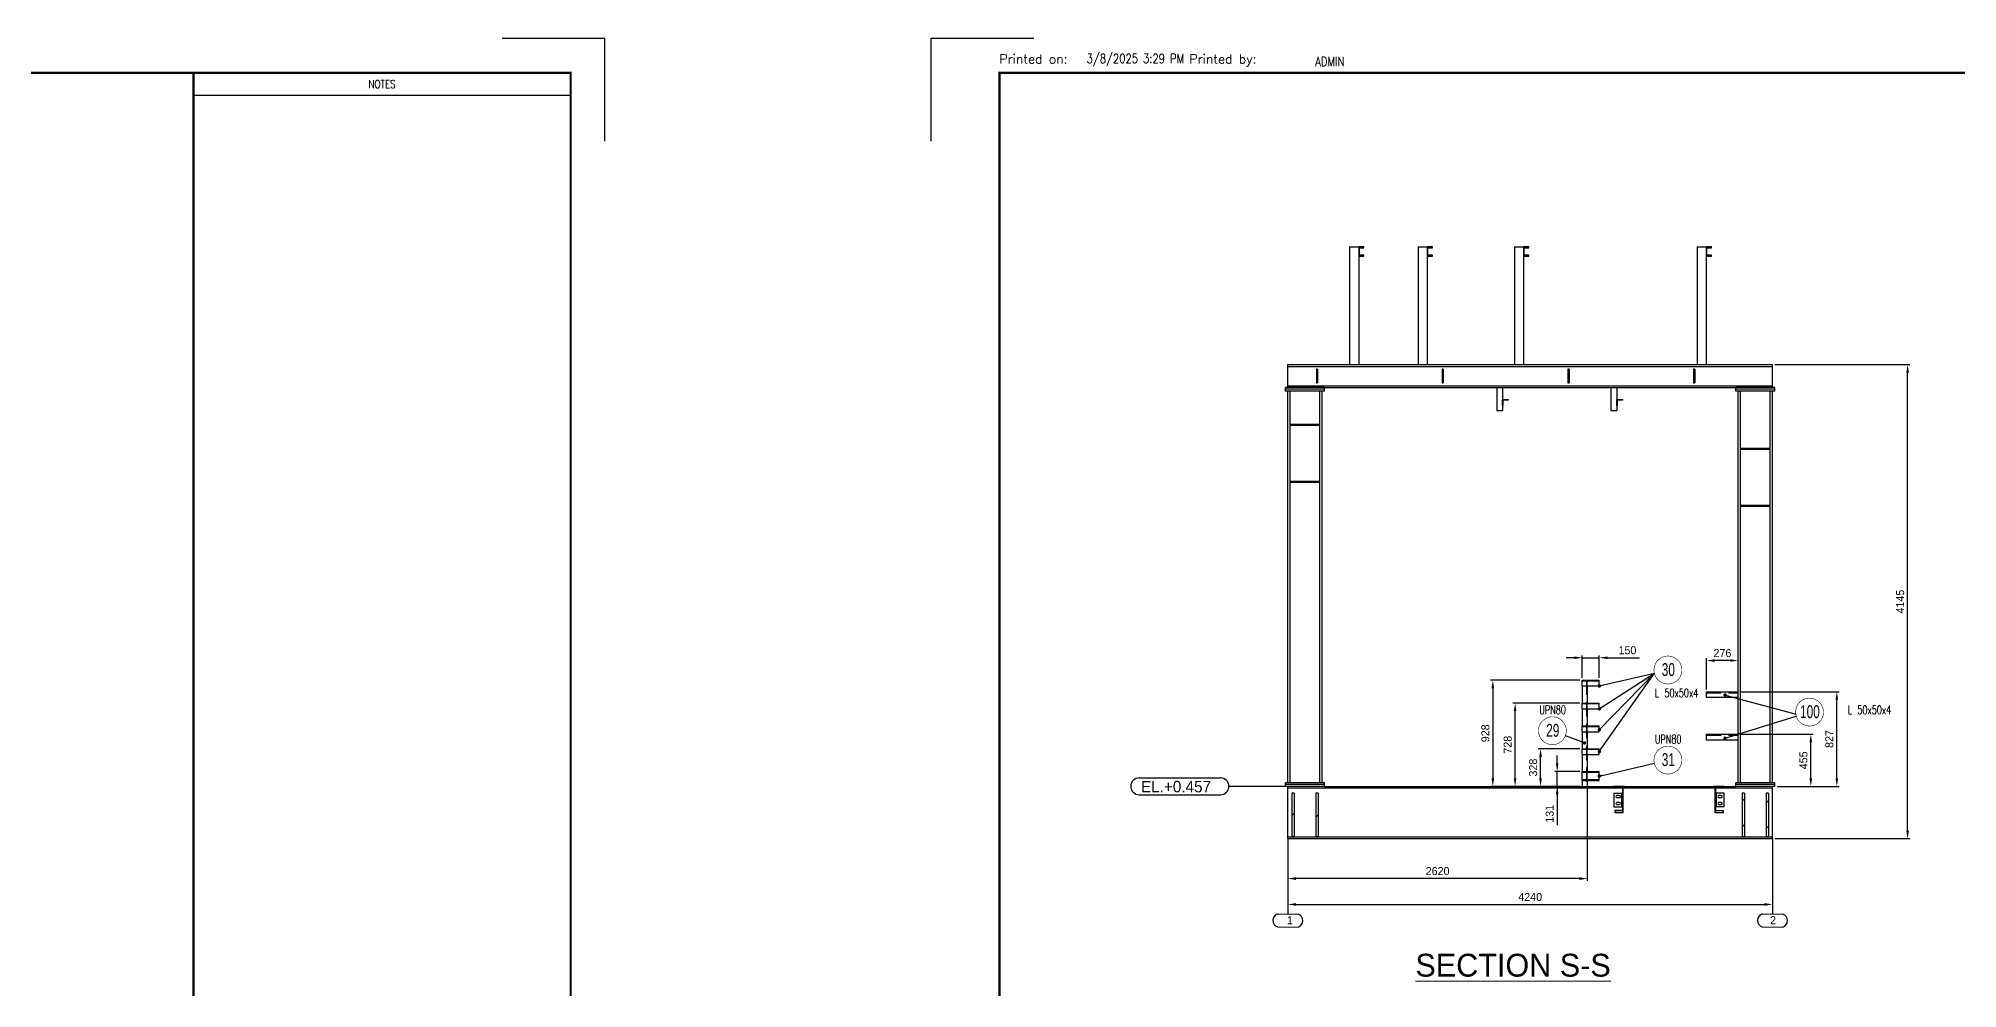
# Model space of a CAD drawing. Header units: millimetres. Extents: x 0 to 16187, y -20471 to 6290.
# Drawn here: x 2331 to 3171, y 4292 to 4707 of the extents above; entities that cross this region are included whole.
import ezdxf
from ezdxf.enums import TextEntityAlignment as Align

# ---------------------------------------------------------------- set-up
doc = ezdxf.new("R2010")
doc.units = ezdxf.units.MM
doc.header["$PDSIZE"] = -1
doc.linetypes.add('DASHED2', pattern=[9.525, 6.35, -3.175])
doc.layers.add('BORDER1', color=3, linetype='Continuous')
doc.layers.add('BORDER2', color=7, linetype='Continuous')
doc.styles.add('MtXpl_txt_shx', font='txt.shx', dxfattribs={"height": 0.2})
doc.styles.add('ROMANC', font='ROMANC', dxfattribs={"height": 5})
doc.styles.add('ROMAND-1', font='ic-romand.shx')
doc.styles.add('ROMANS', font='ROMANS.shx', dxfattribs={"width": 0.8})
doc.styles.add('ROMANT', font='ROMANT', dxfattribs={"height": 4})
doc.styles.add('SLDTEXTSTYLE2', font='TXT', dxfattribs={"width": 0.686449})
doc.dimstyles.new('AM_ISO', dxfattribs={"dimtxt": 3.5, "dimasz": 3.5, "dimexe": 1, "dimexo": 1, "dimgap": 1.5, "dimtad": 1, "dimdsep": 46, "dimtxsty": 'Standard', "dimcen": 0, "dimclrd": 1, "dimclre": 1, "dimclrt": 1, "dimadec": 0, "dimazin": 2, "dimtp": 0.1, "dimtm": 0.1, "dimtfac": 0.71, "dimtdec": 3, "dimtmove": 0, "dimatfit": 3, "dimfxl": 1, "dimlwd": -1, "dimlwe": -1, "dimarcsym": 1})
doc.dimstyles.new('AM_ISO$7', dxfattribs={"dimtxt": 3.5, "dimasz": 3.5, "dimexe": 1, "dimexo": 1, "dimgap": 1.5, "dimtad": 1, "dimtoh": 1, "dimdsep": 46, "dimtxsty": 'Standard', "dimcen": 0, "dimclrd": 1, "dimclre": 1, "dimclrt": 1, "dimadec": 0, "dimazin": 2, "dimtp": 0.1, "dimtm": 0.1, "dimtfac": 0.71, "dimtdec": 3, "dimtmove": 0, "dimatfit": 3, "dimfxl": 1, "dimlwd": -1, "dimlwe": -1, "dimarcsym": 1})
pattern_1 = [(45, (2024.501, 2255.291), (-5.61266, 5.61266), [])]
pattern_2 = [(135, (2024.501, 2255.291), (-5.61266, -5.61266), [])]

# ---------------------------------------------------------------- blocks, each defined once
blk = doc.blocks.new('*D2313')
at = {"color": 1, "linetype": 'ByBlock'}
for p, q in [((3003.17, 4436.62), (2999.67, 4436.62)), ((3006.67, 4427.79), (3006.67, 4437.62)), ((3006.67, 4436.62), (3014.17, 4436.62)), ((3014.17, 4427.79), (3014.17, 4437.62)), ((3017.67, 4436.62), (3031.75, 4436.62))]:
    blk.add_line(p, q, dxfattribs=at)
at = {"color": 1}
for points in [[(3003.17, 4436.04), (3003.17, 4437.2), (3006.67, 4436.62)], [(3017.67, 4437.2), (3017.67, 4436.04), (3014.17, 4436.62)]]:
    blk.add_solid(points, dxfattribs=at)
at = {"layer": 'Defpoints', "color": 0}
for p in [(3014.17, 4436.62), (3006.67, 4426.79), (3014.17, 4426.79)]:
    blk.add_point(p, dxfattribs=at)
at = {"color": 1, "insert": (3026.46, 4439.87), "char_height": 3.5, "attachment_point": 5}
blk.add_mtext('150', dxfattribs=at)
blk = doc.blocks.new('*D2314')
at = {"color": 1, "linetype": 'ByBlock'}
for p, q in [((2995.72, 4390.44), (2995.72, 4393.94)), ((3005.67, 4386.94), (2994.72, 4386.94)), ((2995.72, 4380.39), (2995.72, 4386.94)), ((3005.67, 4380.39), (2994.72, 4380.39)), ((2995.72, 4380.39), (2995.72, 4363.39)), ((2995.72, 4376.89), (2995.72, 4373.39))]:
    blk.add_line(p, q, dxfattribs=at)
at = {"color": 1}
for points in [[(2995.14, 4390.44), (2996.31, 4390.44), (2995.72, 4386.94)], [(2996.31, 4376.89), (2995.14, 4376.89), (2995.72, 4380.39)]]:
    blk.add_solid(points, dxfattribs=at)
at = {"layer": 'Defpoints', "color": 0}
for p in [(2995.72, 4386.94), (3006.67, 4386.94), (3006.67, 4380.39)]:
    blk.add_point(p, dxfattribs=at)
at = {"color": 1, "insert": (2992.47, 4368.39), "char_height": 3.5, "attachment_point": 5, "rotation": 90}
blk.add_mtext('131', dxfattribs=at)
blk = doc.blocks.new('*D2315')
at = {"color": 1, "linetype": 'ByBlock'}
for p, q in [((3005.67, 4396.79), (2987.47, 4396.79)), ((2988.47, 4383.89), (2988.47, 4393.29)), ((3005.67, 4380.39), (2987.47, 4380.39))]:
    blk.add_line(p, q, dxfattribs=at)
at = {"color": 1}
for points in [[(2989.05, 4393.29), (2987.88, 4393.29), (2988.47, 4396.79)], [(2987.88, 4383.89), (2989.05, 4383.89), (2988.47, 4380.39)]]:
    blk.add_solid(points, dxfattribs=at)
at = {"layer": 'Defpoints', "color": 0}
for p in [(2988.47, 4396.79), (3006.67, 4396.79), (3006.67, 4380.39)]:
    blk.add_point(p, dxfattribs=at)
at = {"color": 1, "insert": (2985.22, 4388.59), "char_height": 3.5, "attachment_point": 5, "rotation": 90}
blk.add_mtext('328', dxfattribs=at)
blk = doc.blocks.new('*D2316')
at = {"color": 1, "linetype": 'ByBlock'}
for p, q in [((3005.67, 4416.79), (2976.34, 4416.79)), ((2977.34, 4383.89), (2977.34, 4413.29)), ((3005.67, 4380.39), (2976.34, 4380.39))]:
    blk.add_line(p, q, dxfattribs=at)
at = {"color": 1}
for points in [[(2977.92, 4413.29), (2976.75, 4413.29), (2977.34, 4416.79)], [(2976.75, 4383.89), (2977.92, 4383.89), (2977.34, 4380.39)]]:
    blk.add_solid(points, dxfattribs=at)
at = {"layer": 'Defpoints', "color": 0}
for p in [(2977.34, 4416.79), (3006.67, 4416.79), (3006.67, 4380.39)]:
    blk.add_point(p, dxfattribs=at)
at = {"color": 1, "insert": (2974.09, 4398.59), "char_height": 3.5, "attachment_point": 5, "rotation": 90}
blk.add_mtext('728', dxfattribs=at)
blk = doc.blocks.new('*D2317')
at = {"color": 1, "linetype": 'ByBlock'}
for p, q in [((3005.67, 4426.79), (2966.59, 4426.79)), ((2967.59, 4423.29), (2967.59, 4383.89)), ((3005.67, 4380.39), (2966.59, 4380.39))]:
    blk.add_line(p, q, dxfattribs=at)
at = {"color": 1}
for points in [[(2968.17, 4423.29), (2967, 4423.29), (2967.59, 4426.79)], [(2967, 4383.89), (2968.17, 4383.89), (2967.59, 4380.39)]]:
    blk.add_solid(points, dxfattribs=at)
at = {"layer": 'Defpoints', "color": 0}
for p in [(3006.67, 4426.79), (2967.59, 4380.39), (3006.67, 4380.39)]:
    blk.add_point(p, dxfattribs=at)
at = {"color": 1, "insert": (2964.34, 4403.59), "char_height": 3.5, "attachment_point": 5, "rotation": 90}
blk.add_mtext('928', dxfattribs=at)
blk = doc.blocks.new('*D2320')
at = {"color": 1, "linetype": 'ByBlock'}
for p, q in [((3008.92, 4379.39), (3008.92, 4339.05)), ((2877.92, 4356.54), (2877.92, 4339.05)), ((3005.42, 4340.05), (2881.42, 4340.05))]:
    blk.add_line(p, q, dxfattribs=at)
at = {"color": 1}
for points in [[(2881.42, 4340.63), (2881.42, 4339.46), (2877.92, 4340.05)], [(3005.42, 4339.46), (3005.42, 4340.63), (3008.92, 4340.05)]]:
    blk.add_solid(points, dxfattribs=at)
at = {"layer": 'Defpoints', "color": 0}
for p in [(3008.92, 4380.39), (2877.92, 4357.54), (2877.92, 4340.05)]:
    blk.add_point(p, dxfattribs=at)
at = {"color": 1, "insert": (2943.42, 4343.3), "char_height": 3.5, "attachment_point": 5}
blk.add_mtext('2620', dxfattribs=at)
blk = doc.blocks.new('*D3396')
at = {"color": 1, "linetype": 'ByBlock'}
for p, q in [((2877.92, 4356.54), (2877.92, 4327.75)), ((3089.92, 4356.54), (3089.92, 4327.75)), ((2881.42, 4328.75), (3086.42, 4328.75))]:
    blk.add_line(p, q, dxfattribs=at)
at = {"color": 1}
for points in [[(2881.42, 4329.33), (2881.42, 4328.16), (2877.92, 4328.75)], [(3086.42, 4328.16), (3086.42, 4329.33), (3089.92, 4328.75)]]:
    blk.add_solid(points, dxfattribs=at)
at = {"layer": 'Defpoints', "color": 0}
for p in [(2877.92, 4357.54), (3089.92, 4357.54), (3089.92, 4328.75)]:
    blk.add_point(p, dxfattribs=at)
at = {"color": 1, "insert": (2983.92, 4332), "char_height": 3.5, "attachment_point": 5}
blk.add_mtext('4240', dxfattribs=at)
blk = doc.blocks.new('*D3403')
at = {"color": 1, "linetype": 'ByBlock'}
for p, q in [((3075.92, 4403.14), (3107.7, 4403.14)), ((3106.7, 4383.89), (3106.7, 4399.64)), ((3091.92, 4380.39), (3107.7, 4380.39))]:
    blk.add_line(p, q, dxfattribs=at)
at = {"color": 1}
for points in [[(3107.28, 4399.64), (3106.11, 4399.64), (3106.7, 4403.14)], [(3106.11, 4383.89), (3107.28, 4383.89), (3106.7, 4380.39)]]:
    blk.add_solid(points, dxfattribs=at)
at = {"layer": 'Defpoints', "color": 0}
for p in [(3074.92, 4403.14), (3106.7, 4403.14), (3090.92, 4380.39)]:
    blk.add_point(p, dxfattribs=at)
at = {"color": 1, "insert": (3103.45, 4391.77), "char_height": 3.5, "attachment_point": 5, "rotation": 90}
blk.add_mtext('455', dxfattribs=at)
blk = doc.blocks.new('*D3404')
at = {"color": 1, "linetype": 'ByBlock'}
for p, q in [((3061.12, 4422.74), (3061.12, 4436.4)), ((3071.42, 4435.4), (3064.62, 4435.4)), ((3074.92, 4422.74), (3074.92, 4436.4))]:
    blk.add_line(p, q, dxfattribs=at)
at = {"color": 1}
for points in [[(3064.62, 4435.98), (3064.62, 4434.82), (3061.12, 4435.4)], [(3071.42, 4434.82), (3071.42, 4435.98), (3074.92, 4435.4)]]:
    blk.add_solid(points, dxfattribs=at)
at = {"layer": 'Defpoints', "color": 0}
for p in [(3061.12, 4435.4), (3061.12, 4421.74), (3074.92, 4421.74)]:
    blk.add_point(p, dxfattribs=at)
at = {"color": 1, "insert": (3068.02, 4438.65), "char_height": 3.5, "attachment_point": 5}
blk.add_mtext('276', dxfattribs=at)
blk = doc.blocks.new('*D3405')
at = {"color": 1, "linetype": 'ByBlock'}
for p, q in [((3075.92, 4421.74), (3119.06, 4421.74)), ((3118.06, 4383.89), (3118.06, 4418.24)), ((3091.92, 4380.39), (3119.06, 4380.39))]:
    blk.add_line(p, q, dxfattribs=at)
at = {"color": 1}
for points in [[(3118.65, 4418.24), (3117.48, 4418.24), (3118.06, 4421.74)], [(3117.48, 4383.89), (3118.65, 4383.89), (3118.06, 4380.39)]]:
    blk.add_solid(points, dxfattribs=at)
at = {"layer": 'Defpoints', "color": 0}
for p in [(3074.92, 4421.74), (3118.06, 4421.74), (3090.92, 4380.39)]:
    blk.add_point(p, dxfattribs=at)
at = {"color": 1, "insert": (3114.81, 4401.07), "char_height": 3.5, "attachment_point": 5, "rotation": 90}
blk.add_mtext('827', dxfattribs=at)
blk = doc.blocks.new('A$7E931815294F9')
at = {"color": 1}
blk.add_line((13.2, 77.4), (13.2, 11.4), dxfattribs=at)
at = {"color": 1, "ltscale": 0.2}
blk.add_line((4.1, 11.5), (22.3, 11.4), dxfattribs=at)
at = {"color": 1, "linetype": 'Continuous', "lineweight": 25}
blk.add_line((4.1, 0.1), (22.3, 0), dxfattribs=at)
at = {"color": 1, "ltscale": 0.2}
for centre, radius, start, end in [((6, 5.8), 5.98, 107.869, 252.0246), ((20.4, 5.7), 5.99, 287.9651, 71.9697)]:
    blk.add_arc(centre, radius, start, end, dxfattribs=at)
at = {"color": 1, "linetype": 'Continuous', "lineweight": 25}
blk.add_text('1', height=7, rotation=359.9537, dxfattribs=at).set_placement((12.4, 2.5))
blk = doc.blocks.new('A$7E9318152A351E9')
at = {"color": 1}
blk.add_line((13.2, 77.4), (13.2, 11.4), dxfattribs=at)
at = {"color": 1, "ltscale": 0.2}
blk.add_line((4.1, 11.5), (22.3, 11.4), dxfattribs=at)
at = {"color": 1, "linetype": 'Continuous', "lineweight": 25}
blk.add_line((4.1, 0.1), (22.3, 0), dxfattribs=at)
at = {"color": 1, "ltscale": 0.2}
for centre, radius, start, end in [((6, 5.8), 5.98, 107.869, 252.0246), ((20.4, 5.7), 5.99, 287.9651, 71.9697)]:
    blk.add_arc(centre, radius, start, end, dxfattribs=at)
at = {"color": 1, "linetype": 'Continuous', "lineweight": 25}
blk.add_text('2', height=7, rotation=359.9537, dxfattribs=at).set_placement((11.1, 2.5))
blk = doc.blocks.new('A$7E9319C323A31A')
at = {"color": 7, "linetype": 'Continuous', "lineweight": 25}
for p, q in [((3.67, 7.35), (39.25, 7.35)), ((3.67, 0), (39.25, 0))]:
    blk.add_line(p, q, dxfattribs=at)
blk.add_line((68.71, 3.67), (42.92, 3.67))
for centre, start, end in [((3.67, 3.67), 90, 270), ((39.25, 3.67), 270, 90)]:
    blk.add_arc(centre, 3.67, start, end, dxfattribs=at)
blk.add_text('EL.+0.457', height=5, dxfattribs=at).set_placement((4.45, 1.05))
blk = doc.blocks.new('*D3490')
at = {"color": 1, "linetype": 'ByBlock'}
for p, q in [((3090.92, 4564.79), (3150.02, 4564.79)), ((3149.02, 4361.04), (3149.02, 4561.29)), ((3090.92, 4357.54), (3150.02, 4357.54))]:
    blk.add_line(p, q, dxfattribs=at)
at = {"color": 1}
for points in [[(3149.61, 4561.29), (3148.44, 4561.29), (3149.02, 4564.79)], [(3148.44, 4361.04), (3149.61, 4361.04), (3149.02, 4357.54)]]:
    blk.add_solid(points, dxfattribs=at)
at = {"layer": 'Defpoints', "color": 0}
for p in [(3089.92, 4564.79), (3149.02, 4564.79), (3089.92, 4357.54)]:
    blk.add_point(p, dxfattribs=at)
at = {"color": 1, "insert": (3145.77, 4461.17), "char_height": 3.5, "attachment_point": 5, "rotation": 90}
blk.add_mtext('4145', dxfattribs=at)
blk = doc.blocks.new('*U609')
at = {"layer": 'BORDER1', "color": 154, "true_color": 0x1859a9, "const_width": 1}
blk.add_lwpolyline([(1.81, 811), (1144, 811), (1144, 0), (0, 0), (0, 811)], close=True, dxfattribs=at)
blk.add_lwpolyline([(979, 0), (979, 811)], dxfattribs=at)
at = {"layer": 'BORDER2'}
for points in [[(15, 826), (-30, 826), (-30, 781)], [(1159, 781), (1159, 826), (1114, 826)], [(1144, 801), (979, 801)]]:
    blk.add_lwpolyline(points, dxfattribs=at)
at = {"layer": 'BORDER2', "style": 'ROMANS'}
blk.add_text('Printed on:                 Printed by:', height=4, dxfattribs=at).set_placement((0, 815))
at = {"layer": 'BORDER2', "style": 'ROMANC', "width": 0.8}
blk.add_text('NOTES', height=3.5, dxfattribs=at).set_placement((1061.5, 806), align=Align.MIDDLE_CENTER)
at = {"layer": 'BORDER2', "char_height": 4, "attachment_point": 7, "style": 'ROMANS'}
for s, insert in [('3/8/2025 3:29 PM', (38.14, 813.89)), ('ADMIN', (138.14, 813.89))]:
    blk.add_mtext(s, dxfattribs=dict(at, insert=insert))
at = {"layer": 'BORDER2', "flags": 8}
for tag, height, style, p in [('REV-A', 3.24, 'ROMANS', (986.93, 140.25)), ('RE-A', 8.06, 'ROMANT', (1084.63, 7.17))]:
    blk.add_attdef(tag, text='', height=height, dxfattribs=dict(at, style=style)).set_placement(p, align=Align.CENTER)
at = {"layer": 'BORDER2', "style": 'ROMANS', "width": 3.830216}
blk.add_attdef('DATE-A', text='', height=3.24, dxfattribs=at).set_placement((995.51, 140.25), (1008.51, 140.25), align=Align.FIT)
at = {"layer": 'BORDER2'}
for tag, height, style, p in [('DRN-A', 3.24, 'ROMANS', (1018.38, 140.25)), ('CHD-A', 3.24, 'ROMANS', (1032.35, 140.25)), ('APD-A', 3.24, 'ROMANS', (1046.64, 140.25)), ('CONS_CONT_VEND', 4.2, 'ROMANC', (1061.39, 72.83))]:
    blk.add_attdef(tag, text='', height=height, dxfattribs=dict(at, style=style)).set_placement(p, align=Align.CENTER)
at = {"layer": 'BORDER2', "style": 'ROMANS', "width": 0.8}
for tag, p, height in [('1:X', (997.23, 122.55), 3.5), ('LOC', (1042.74, 122.55), 3.5), ('PROJ_NO', (1118.64, 122.55), 3.5), ('CONS_DRG_NO', (1011, 63), 3)]:
    blk.add_attdef(tag, p, '', height=height, dxfattribs=at)
at = {"layer": 'BORDER2', "lineweight": 30, "width": 0.8, "flags": 104}
blk.add_attdef('COMMENTS-A', text='', height=2.2, dxfattribs=at).set_placement((1055.21, 142.07), align=Align.MIDDLE_LEFT)
at = {"layer": 'BORDER2', "style": 'ROMANS', "width": 0.8}
for tag, p in [('PROJECT_TITLE_1', (1061.07, 55.35)), ('PROJECT_TITLE_2', (1061.07, 49.3))]:
    blk.add_attdef(tag, text='', height=3.5, dxfattribs=at).set_placement(p, align=Align.MIDDLE)
at = {"layer": 'BORDER2', "style": 'ROMANT', "width": 0.8}
for tag, p in [('DRG_TITLE_1', (1061.07, 36.31)), ('DRG_TITLE_2', (1061.07, 28.31)), ('DRG_TITLE_3', (1061.07, 20.31))]:
    blk.add_attdef(tag, text='', height=5, dxfattribs=at).set_placement(p, align=Align.CENTER)
at = {"layer": 'BORDER2', "style": 'ROMANT'}
for tag, p in [('AR', (995, 7.17)), ('PA', (1011.74, 7.17)), ('DC', (1028.45, 7.17)), ('TS', (1120.84, 7.17))]:
    blk.add_attdef(tag, p, '', height=8.06, dxfattribs=at)
for tag, p in [('SRNO', (1074.7, 7.17)), ('SH', (1115.8, 7.18))]:
    blk.add_attdef(tag, text='', height=8.06, dxfattribs=at).set_placement(p, align=Align.RIGHT)
at = {"layer": 'BORDER2', "style": 'ROMANS', "flags": 2}
blk.add_attdef('TB_VERSION', text='', height=2, dxfattribs=at).set_placement((1, -1), align=Align.TOP_LEFT)

msp = doc.modelspace()

# ---------------------------------------------------------------- hatches: boundary and pattern name
at = {"linetype": 'Continuous', "lineweight": 18}
h = msp.add_hatch(dxfattribs=at)
h.set_pattern_fill('ANSI31', scale=2.5, style=0)
h.set_pattern_definition(pattern_1)
h.paths.add_polyline_path([(2890.41863, 4562.79187), (2890.41863, 4556.79187), (2890.91863, 4556.79187), (2890.91863, 4562.79187)], flags=0)
h = msp.add_hatch(dxfattribs=at)
h.set_pattern_fill('ANSI31', scale=2.5, style=0)
h.set_pattern_definition(pattern_1)
h.paths.add_polyline_path([(2945.41863, 4562.79187), (2945.41863, 4556.79187), (2945.91863, 4556.79187), (2945.91863, 4562.79187)], flags=0)
h = msp.add_hatch(dxfattribs=at)
h.set_pattern_fill('ANSI31', scale=2.5, style=0)
h.set_pattern_definition(pattern_1)
h.paths.add_polyline_path([(2880.66863, 4377.46687), (2879.66863, 4377.46687), (2879.66863, 4358.46687), (2880.66863, 4358.46687)], flags=0)
h = msp.add_hatch(dxfattribs=at)
h.set_pattern_fill('ANSI31', scale=2.5, style=0)
h.set_pattern_definition(pattern_1)
h.paths.add_polyline_path([(2891.16863, 4377.46687), (2890.16863, 4377.46687), (2890.16863, 4358.46687), (2891.16863, 4358.46687)], flags=0)
h = msp.add_hatch(dxfattribs=at)
h.set_pattern_fill('ANSI31', scale=2.5, angle=90, style=0)
h.set_pattern_definition(pattern_2)
h.paths.add_polyline_path([(3020.41863, 4379.89187), (3025.16863, 4379.89187), (3025.16863, 4380.39187), (3020.41863, 4380.39187)], flags=0)
h = msp.add_hatch(dxfattribs=at)
h.set_pattern_fill('ANSI31', scale=2.5, style=0)
h.set_pattern_definition(pattern_1)
h.paths.add_polyline_path([(3020.91863, 4368.96119), (3024.66863, 4368.96119), (3024.66863, 4379.89187), (3020.91863, 4379.89187), (3020.91863, 4379.84425), (3024.24363, 4379.84425), (3024.24363, 4369.62515), (3020.91863, 4369.62515)], flags=0)
h = msp.add_hatch(dxfattribs=at)
h.set_pattern_fill('ANSI31', scale=2.5, angle=90, style=0)
h.set_pattern_definition(pattern_2)
h.paths.add_polyline_path([(3064.16863, 4379.89187), (3068.91863, 4379.89187), (3068.91863, 4380.39187), (3064.16863, 4380.39187)], flags=0)
h = msp.add_hatch(dxfattribs=at)
h.set_pattern_fill('ANSI31', scale=2.5, style=0)
h.set_pattern_definition(pattern_1)
h.paths.add_polyline_path([(3068.41863, 4379.89187), (3064.66863, 4379.89187), (3064.66863, 4368.96119), (3068.41863, 4368.96119), (3068.41863, 4369.62515), (3065.09363, 4369.62515), (3065.09363, 4379.84425), (3068.41863, 4379.84425)], flags=0)
h = msp.add_hatch(dxfattribs=at)
h.set_pattern_fill('ANSI31', scale=2.5, style=0)
h.set_pattern_definition(pattern_1)
h.paths.add_polyline_path([(3077.66863, 4377.46687), (3076.66863, 4377.46687), (3076.66863, 4358.46687), (3077.66863, 4358.46687)], flags=0)
h = msp.add_hatch(dxfattribs=at)
h.set_pattern_fill('ANSI31', scale=2.5, style=0)
h.set_pattern_definition(pattern_1)
h.paths.add_polyline_path([(3088.16863, 4377.46687), (3087.16863, 4377.46687), (3087.16863, 4358.46687), (3088.16863, 4358.46687)], flags=0)

# ---------------------------------------------------------------- linework, layer by layer
at = {"color": 7, "linetype": 'Continuous', "lineweight": 25}
for p, q in [((2904.91863, 4616.24187), (2904.91863, 4564.79187)), ((2904.91863, 4616.24187), (2908.91863, 4616.24187)), ((2911.16863, 4616.24187), (2908.91863, 4616.24187)), ((2908.91863, 4616.24187), (2908.91863, 4612.24187)), ((2908.91863, 4612.24187), (2911.16863, 4612.24187)), ((2908.91863, 4612.24187), (2908.91863, 4564.79187)), ((2909.21863, 4615.84187), (2911.16863, 4615.84187)), ((2909.21863, 4612.64187), (2909.21863, 4615.84187)), ((2911.16863, 4612.64187), (2909.21863, 4612.64187)), ((2911.16863, 4615.84187), (2911.16863, 4616.24187)), ((2911.16863, 4612.24187), (2911.16863, 4612.64187)), ((2934.91863, 4616.24187), (2938.91863, 4616.24187)), ((2934.91863, 4616.24187), (2934.91863, 4564.79187)), ((2941.16863, 4616.24187), (2938.91863, 4616.24187)), ((2938.91863, 4616.24187), (2938.91863, 4612.24187)), ((2938.91863, 4612.24187), (2941.16863, 4612.24187)), ((2938.91863, 4612.24187), (2938.91863, 4564.79187)), ((2939.21863, 4615.84187), (2941.16863, 4615.84187)), ((2939.21863, 4612.64187), (2939.21863, 4615.84187)), ((2941.16863, 4612.64187), (2939.21863, 4612.64187)), ((2941.16863, 4615.84187), (2941.16863, 4616.24187)), ((2941.16863, 4612.24187), (2941.16863, 4612.64187)), ((2977.01863, 4616.24187), (2977.01863, 4564.79187)), ((2977.01863, 4616.24187), (2981.01863, 4616.24187)), ((2983.26863, 4616.24187), (2981.01863, 4616.24187)), ((2981.01863, 4616.24187), (2981.01863, 4612.24187)), ((2981.01863, 4612.24187), (2983.26863, 4612.24187)), ((2981.01863, 4612.24187), (2981.01863, 4564.79187)), ((2981.31863, 4612.64187), (2981.31863, 4615.84187)), ((2981.31863, 4615.84187), (2983.26863, 4615.84187)), ((2983.26863, 4612.64187), (2981.31863, 4612.64187)), ((2983.26863, 4615.84187), (2983.26863, 4616.24187)), ((2983.26863, 4612.24187), (2983.26863, 4612.64187)), ((3056.96863, 4616.24187), (3056.96863, 4564.79187)), ((3056.96863, 4616.24187), (3060.96863, 4616.24187)), ((3063.21863, 4616.24187), (3060.96863, 4616.24187)), ((3060.96863, 4616.24187), (3060.96863, 4612.24187)), ((3060.96863, 4612.24187), (3063.21863, 4612.24187)), ((3060.96863, 4612.24187), (3060.96863, 4564.79187)), ((3061.26863, 4615.84187), (3063.21863, 4615.84187)), ((3061.26863, 4612.64187), (3061.26863, 4615.84187)), ((3063.21863, 4612.64187), (3061.26863, 4612.64187)), ((3063.21863, 4615.84187), (3063.21863, 4616.24187)), ((3063.21863, 4612.24187), (3063.21863, 4612.64187)), ((2877.91863, 4564.79187), (3089.91863, 4564.79187)), ((2877.91863, 4564.04187), (2877.91863, 4564.79187)), ((2877.91863, 4564.04187), (3089.91863, 4564.04187)), ((2877.91863, 4555.54187), (2877.91863, 4564.04187)), ((2890.41863, 4562.79187), (2890.41863, 4556.79187)), ((2890.91863, 4562.79187), (2890.41863, 4562.79187)), ((2890.91863, 4562.79187), (2890.91863, 4556.79187)), ((2945.41863, 4562.79187), (2945.41863, 4556.79187)), ((2945.91863, 4562.79187), (2945.41863, 4562.79187)), ((2945.91863, 4562.79187), (2945.91863, 4556.79187)), ((3000.91863, 4562.79187), (3000.41863, 4562.79187)), ((3000.41863, 4562.79187), (3000.41863, 4556.79187)), ((3000.91863, 4562.79187), (3000.91863, 4556.79187)), ((3055.91863, 4562.79187), (3055.41863, 4562.79187)), ((3055.41863, 4562.79187), (3055.41863, 4556.79187)), ((3055.91863, 4562.79187), (3055.91863, 4556.79187)), ((3089.91863, 4564.04187), (3089.91863, 4564.79187)), ((3089.91863, 4555.54187), (3089.91863, 4564.04187)), ((2876.91863, 4553.99187), (2876.91863, 4554.79187)), ((2893.91863, 4554.79187), (2876.91863, 4554.79187)), ((2893.91863, 4553.99187), (2876.91863, 4553.99187)), ((2876.91863, 4553.19187), (2876.91863, 4553.99187)), ((2893.91863, 4553.19187), (2876.91863, 4553.19187)), ((2877.91863, 4554.79187), (2877.91863, 4555.54187)), ((2877.91863, 4555.54187), (3089.91863, 4555.54187)), ((2877.91863, 4381.99187), (2877.91863, 4553.19187)), ((2878.86863, 4381.99187), (2878.86863, 4553.19187)), ((2890.41863, 4556.79187), (2890.91863, 4556.79187)), ((2891.96863, 4381.99187), (2891.96863, 4553.19187)), ((2892.91863, 4381.99187), (2892.91863, 4553.19187)), ((2893.91863, 4553.99187), (2893.91863, 4554.79187)), ((2893.91863, 4554.79187), (3073.91863, 4554.79187)), ((2893.91863, 4553.19187), (2893.91863, 4553.99187)), ((2945.41863, 4556.79187), (2945.91863, 4556.79187)), ((2969.26863, 4554.79187), (2969.26863, 4544.79187)), ((2971.76863, 4554.79187), (2971.76863, 4549.49187)), ((3000.41863, 4556.79187), (3000.91863, 4556.79187)), ((3019.26863, 4554.79187), (3019.26863, 4544.79187)), ((3021.76863, 4554.79187), (3021.76863, 4549.49187)), ((3055.41863, 4556.79187), (3055.91863, 4556.79187)), ((3073.91863, 4553.99187), (3073.91863, 4554.79187)), ((3090.91863, 4554.79187), (3073.91863, 4554.79187)), ((3073.91863, 4553.19187), (3073.91863, 4553.99187)), ((3090.91863, 4553.99187), (3073.91863, 4553.99187)), ((3090.91863, 4553.19187), (3073.91863, 4553.19187)), ((3074.91863, 4381.99187), (3074.91863, 4553.19187)), ((3075.86863, 4381.99187), (3075.86863, 4553.19187)), ((3088.96863, 4381.99187), (3088.96863, 4553.19187)), ((3089.91863, 4554.79187), (3089.91863, 4555.54187)), ((3089.91863, 4381.99187), (3089.91863, 4553.19187)), ((3090.91863, 4553.99187), (3090.91863, 4554.79187)), ((3090.91863, 4553.19187), (3090.91863, 4553.99187)), ((2969.26863, 4544.79187), (2971.76863, 4544.79187)), ((2971.76863, 4549.49187), (2974.26863, 4549.49187)), ((2971.76863, 4546.99187), (2971.76863, 4549.49187)), ((2971.96863, 4546.99187), (2971.76863, 4546.99187)), ((2971.76863, 4546.99187), (2971.76863, 4544.79187)), ((2974.26863, 4549.29187), (2971.96863, 4549.29187)), ((2971.96863, 4549.29187), (2971.96863, 4546.99187)), ((2974.26863, 4549.49187), (2974.26863, 4549.29187)), ((3019.26863, 4544.79187), (3021.76863, 4544.79187)), ((3021.76863, 4546.99187), (3021.76863, 4549.49187)), ((3021.76863, 4549.49187), (3024.26863, 4549.49187)), ((3021.96863, 4546.99187), (3021.76863, 4546.99187)), ((3021.76863, 4546.99187), (3021.76863, 4544.79187)), ((3024.26863, 4549.29187), (3021.96863, 4549.29187)), ((3021.96863, 4549.29187), (3021.96863, 4546.99187)), ((3024.26863, 4549.49187), (3024.26863, 4549.29187)), ((2878.86863, 4538.19187), (2878.86863, 4538.59187)), ((2891.96863, 4538.59187), (2878.86863, 4538.59187)), ((2891.96863, 4538.19187), (2878.86863, 4538.19187)), ((2891.96863, 4538.19187), (2891.96863, 4538.59187)), ((3075.86863, 4527.69187), (3075.86863, 4528.09187)), ((3088.96863, 4528.09187), (3075.86863, 4528.09187)), ((3088.96863, 4527.69187), (3075.86863, 4527.69187)), ((3088.96863, 4527.69187), (3088.96863, 4528.09187)), ((2878.86863, 4513.29187), (2878.86863, 4513.69187)), ((2891.96863, 4513.69187), (2878.86863, 4513.69187)), ((2891.96863, 4513.29187), (2878.86863, 4513.29187)), ((2891.96863, 4513.29187), (2891.96863, 4513.69187)), ((3075.86863, 4502.79187), (3075.86863, 4503.19187)), ((3088.96863, 4503.19187), (3075.86863, 4503.19187)), ((3088.96863, 4502.79187), (3075.86863, 4502.79187)), ((3088.96863, 4502.79187), (3088.96863, 4503.19187)), ((3006.66863, 4426.59187), (3006.66863, 4426.79187)), ((3006.66863, 4426.79187), (3014.16863, 4426.79187)), ((3006.66863, 4426.59187), (3014.16863, 4426.59187)), ((3006.66863, 4424.29187), (3006.66863, 4426.59187)), ((3014.16863, 4426.59187), (3014.16863, 4426.79187)), ((3014.16863, 4424.29187), (3014.16863, 4426.59187)), ((3006.66863, 4424.29187), (3006.66863, 4416.79187)), ((3006.66863, 4424.29187), (3014.16863, 4424.29187)), ((3006.66863, 4416.79187), (3014.16863, 4416.79187)), ((3006.66863, 4416.59187), (3006.66863, 4416.79187)), ((3006.66863, 4416.59187), (3014.16863, 4416.59187)), ((3006.66863, 4414.29187), (3006.66863, 4416.59187)), ((3008.91863, 4424.29187), (3008.91863, 4416.79187)), ((3014.16863, 4416.59187), (3014.16863, 4416.79187)), ((3014.16863, 4414.29187), (3014.16863, 4416.59187)), ((3061.11863, 4421.74187), (3074.91863, 4421.74187)), ((3061.11863, 4419.24187), (3061.11863, 4421.74187)), ((3006.66863, 4414.29187), (3006.66863, 4406.79187)), ((3006.66863, 4414.29187), (3014.16863, 4414.29187)), ((3008.91863, 4414.29187), (3008.91863, 4406.79187)), ((3006.66863, 4406.59187), (3006.66863, 4406.79187)), ((3006.66863, 4406.79187), (3014.16863, 4406.79187)), ((3006.66863, 4406.59187), (3014.16863, 4406.59187)), ((3006.66863, 4404.29187), (3006.66863, 4406.59187)), ((3006.66863, 4404.29187), (3006.66863, 4396.79187)), ((3006.66863, 4404.29187), (3014.16863, 4404.29187)), ((3008.91863, 4404.29187), (3008.91863, 4396.79187)), ((3014.16863, 4406.59187), (3014.16863, 4406.79187)), ((3014.16863, 4404.29187), (3014.16863, 4406.59187)), ((3061.11863, 4403.14187), (3074.91863, 4403.14187)), ((3061.11863, 4400.64187), (3061.11863, 4403.14187)), ((3006.66863, 4396.79187), (3014.16863, 4396.79187)), ((3006.66863, 4396.59187), (3006.66863, 4396.79187)), ((3006.66863, 4396.59187), (3014.16863, 4396.59187)), ((3006.66863, 4394.29187), (3006.66863, 4396.59187)), ((3006.66863, 4394.29187), (3006.66863, 4386.94187)), ((3006.66863, 4394.29187), (3014.16863, 4394.29187)), ((3008.91863, 4394.29187), (3008.91863, 4386.94187)), ((3014.16863, 4396.59187), (3014.16863, 4396.79187)), ((3014.16863, 4394.29187), (3014.16863, 4396.59187)), ((3006.66863, 4386.54187), (3006.66863, 4386.94187)), ((3006.66863, 4386.94187), (3014.16863, 4386.94187)), ((3006.66863, 4386.54187), (3014.16863, 4386.54187)), ((3006.66863, 4383.34187), (3006.66863, 4386.54187)), ((3006.66863, 4382.94187), (3006.66863, 4383.34187)), ((3006.66863, 4383.34187), (3014.16863, 4383.34187)), ((3006.66863, 4382.94187), (3006.66863, 4380.39187)), ((3006.66863, 4382.94187), (3014.16863, 4382.94187)), ((3008.91863, 4382.94187), (3008.91863, 4380.39187)), ((3014.16863, 4386.54187), (3014.16863, 4386.94187)), ((3014.16863, 4383.34187), (3014.16863, 4386.54187)), ((3014.16863, 4382.94187), (3014.16863, 4383.34187)), ((2893.91863, 4381.99187), (2876.91863, 4381.99187)), ((2876.91863, 4381.19187), (2876.91863, 4381.99187)), ((2876.91863, 4380.39187), (2876.91863, 4381.19187)), ((2893.91863, 4381.19187), (2876.91863, 4381.19187)), ((2893.91863, 4380.39187), (2876.91863, 4380.39187)), ((2877.91863, 4379.66687), (2877.91863, 4380.39187)), ((2877.91863, 4379.66687), (3024.24363, 4379.66687)), ((2877.91863, 4358.26687), (2877.91863, 4379.66687)), ((2880.66863, 4377.46687), (2879.66863, 4377.46687)), ((2879.66863, 4377.46687), (2879.66863, 4358.46687)), ((2880.66863, 4377.46687), (2880.66863, 4358.46687)), ((2891.16863, 4377.46687), (2890.16863, 4377.46687)), ((2890.16863, 4377.46687), (2890.16863, 4358.46687)), ((2891.16863, 4377.46687), (2891.16863, 4358.46687)), ((2893.91863, 4381.19187), (2893.91863, 4381.99187)), ((2893.91863, 4380.39187), (2893.91863, 4381.19187)), ((2893.91863, 4380.39187), (3020.41863, 4380.39187)), ((3025.16863, 4380.39187), (3020.41863, 4380.39187)), ((3020.41863, 4380.39187), (3020.41863, 4379.89187)), ((3020.41863, 4379.89187), (3025.16863, 4379.89187)), ((3020.49363, 4377.39187), (3020.49363, 4371.39187)), ((3020.49363, 4377.39187), (3023.84363, 4377.39187)), ((3020.91863, 4379.89187), (3020.91863, 4379.84425)), ((3020.91863, 4379.89187), (3024.66863, 4379.89187)), ((3020.91863, 4379.84425), (3024.24363, 4379.84425)), ((3022.91863, 4376.34187), (3021.81863, 4376.34187)), ((3021.81863, 4375.44187), (3022.91863, 4375.44187)), ((3023.84363, 4377.39187), (3024.24363, 4377.39187)), ((3023.84363, 4377.39187), (3023.84363, 4371.39187)), ((3024.24363, 4379.84425), (3024.24363, 4369.62515)), ((3024.66863, 4368.96119), (3024.66863, 4379.89187)), ((3024.66863, 4379.66687), (3064.66863, 4379.66687)), ((3025.16863, 4379.89187), (3025.16863, 4380.39187)), ((3025.16863, 4380.39187), (3064.16863, 4380.39187)), ((3064.16863, 4380.39187), (3064.16863, 4379.89187)), ((3068.91863, 4380.39187), (3064.16863, 4380.39187)), ((3064.16863, 4379.89187), (3068.91863, 4379.89187)), ((3064.66863, 4379.89187), (3064.66863, 4368.96119)), ((3064.66863, 4379.89187), (3068.41863, 4379.89187)), ((3065.09363, 4379.84425), (3068.41863, 4379.84425)), ((3065.09363, 4369.62515), (3065.09363, 4379.84425)), ((3065.09363, 4379.66687), (3089.91863, 4379.66687)), ((3065.49363, 4377.39187), (3065.09363, 4377.39187)), ((3065.49363, 4371.39187), (3065.49363, 4377.39187)), ((3068.84363, 4377.39187), (3065.49363, 4377.39187)), ((3067.51863, 4376.34187), (3066.41863, 4376.34187)), ((3066.41863, 4375.44187), (3067.51863, 4375.44187)), ((3068.41863, 4379.84425), (3068.41863, 4379.89187)), ((3068.84363, 4371.39187), (3068.84363, 4377.39187)), ((3068.91863, 4379.89187), (3068.91863, 4380.39187)), ((3068.91863, 4380.39187), (3073.91863, 4380.39187)), ((3073.91863, 4381.19187), (3073.91863, 4381.99187)), ((3090.91863, 4381.99187), (3073.91863, 4381.99187)), ((3073.91863, 4380.39187), (3073.91863, 4381.19187)), ((3090.91863, 4381.19187), (3073.91863, 4381.19187)), ((3090.91863, 4380.39187), (3073.91863, 4380.39187)), ((3077.66863, 4377.46687), (3076.66863, 4377.46687)), ((3076.66863, 4377.46687), (3076.66863, 4358.46687)), ((3077.66863, 4377.46687), (3077.66863, 4358.46687)), ((3087.16863, 4377.46687), (3087.16863, 4358.46687)), ((3088.16863, 4377.46687), (3087.16863, 4377.46687)), ((3088.16863, 4377.46687), (3088.16863, 4358.46687)), ((3089.91863, 4379.66687), (3089.91863, 4380.39187)), ((3089.91863, 4358.26687), (3089.91863, 4379.66687)), ((3090.91863, 4381.19187), (3090.91863, 4381.99187)), ((3090.91863, 4380.39187), (3090.91863, 4381.19187)), ((3020.49363, 4371.39187), (3023.84363, 4371.39187)), ((3024.24363, 4369.86612), (3020.91863, 4369.86612)), ((3020.91863, 4369.86612), (3020.91863, 4369.62515)), ((3020.91863, 4369.62515), (3020.91863, 4368.96119)), ((3024.24363, 4369.62515), (3020.91863, 4369.62515)), ((3020.91863, 4368.96119), (3024.66863, 4368.96119)), ((3022.91863, 4373.34187), (3021.81863, 4373.34187)), ((3021.81863, 4372.44187), (3022.91863, 4372.44187)), ((3023.84363, 4371.39187), (3024.24363, 4371.39187)), ((3064.66863, 4368.96119), (3068.41863, 4368.96119)), ((3065.49363, 4371.39187), (3065.09363, 4371.39187)), ((3065.09363, 4369.86612), (3068.41863, 4369.86612)), ((3068.41863, 4369.62515), (3065.09363, 4369.62515)), ((3068.84363, 4371.39187), (3065.49363, 4371.39187)), ((3067.51863, 4373.34187), (3066.41863, 4373.34187)), ((3066.41863, 4372.44187), (3067.51863, 4372.44187)), ((3068.41863, 4369.62515), (3068.41863, 4369.86612)), ((3068.41863, 4368.96119), (3068.41863, 4369.62515)), ((2877.91863, 4357.54187), (2877.91863, 4358.26687)), ((2877.91863, 4358.26687), (3089.91863, 4358.26687)), ((2877.91863, 4357.54187), (3089.91863, 4357.54187)), ((2879.66863, 4358.46687), (2880.66863, 4358.46687)), ((2890.16863, 4358.46687), (2891.16863, 4358.46687)), ((3076.66863, 4358.46687), (3077.66863, 4358.46687)), ((3087.16863, 4358.46687), (3088.16863, 4358.46687)), ((3089.91863, 4357.54187), (3089.91863, 4358.26687))]:
    msp.add_line(p, q, dxfattribs=at)
at = {"color": 2, "linetype": 'DASHED2'}
for p, q in [((3008.51863, 4426.79187), (3008.51863, 4380.39187)), ((3061.11863, 4421.34187), (3074.91863, 4421.34187)), ((3061.11863, 4402.74187), (3074.91863, 4402.74187))]:
    msp.add_line(p, q, dxfattribs=at)
for p, q in [((3008.91863, 4424.29187), (3008.91863, 4426.79187)), ((3008.91863, 4414.29187), (3008.91863, 4416.79187)), ((3074.91863, 4419.24187), (3061.11863, 4419.24187)), ((3008.91863, 4404.29187), (3008.91863, 4406.79187)), ((3074.91863, 4400.64187), (3061.11863, 4400.64187)), ((3008.91863, 4394.29187), (3008.91863, 4396.79187)), ((3008.91863, 4382.94187), (3008.91863, 4386.94187))]:
    msp.add_line(p, q)
at = {"color": 4, "lineweight": 25}
for points in [[(3050.27727, 4431.25711, 0.25, 0.25, 1), (3038.08977, 4431.25711, 0.25, 0.25, 1)], [(3112.23036, 4412.85075, 0.25, 0.25, 1), (3100.04286, 4412.85075, 0.25, 0.25, 1)], [(2999.73285, 4404.70612, 0.25, 0.25, 1), (2987.54535, 4404.70612, 0.25, 0.25, 1)], [(3050.27727, 4391.87507, 0.25, 0.25, 1), (3038.08977, 4391.87507, 0.25, 0.25, 1)]]:
    msp.add_lwpolyline(points, format="xyseb", close=True, dxfattribs=at)
at = {"color": 7, "linetype": 'Continuous', "lineweight": 25}
for centre, start, end in [((3021.81863, 4375.89187), 90, 270), ((3022.91863, 4375.89187), 270, 90), ((3066.41863, 4375.89187), 90, 270), ((3067.51863, 4375.89187), 270, 90), ((3021.81863, 4372.89187), 90, 270), ((3022.91863, 4372.89187), 270, 90), ((3066.41863, 4372.89187), 90, 270), ((3067.51863, 4372.89187), 270, 90)]:
    msp.add_arc(centre, 0.45, start, end, dxfattribs=at)

# ---------------------------------------------------------------- block references
msp.add_blockref('A$7E9319C323A31A', (2809.20577, 4376.71687))
at = {"xscale": 0.5, "yscale": 0.5, "zscale": 0.5}
for name, p in [('A$7E931815294F9', (2871.31788, 4318.86038)), ('A$7E9318152A351E9', (3083.31788, 4318.86038))]:
    msp.add_blockref(name, p, dxfattribs=at)
at = {"layer": 'BORDER1'}
for p in [(1420.17862, 3881.44049), (2751.74575, 3881.44049)]:
    msp.add_blockref('*U609', p, dxfattribs=at)

# ---------------------------------------------------------------- texts
at = {"color": 4, "lineweight": 25, "style": 'SLDTEXTSTYLE2', "width": 0.686449}
for s, p in [('30', (3044.34999, 4431.45008)), ('29', (2993.80558, 4404.89909)), ('100', (3106.30308, 4413.04372)), ('31', (3044.34999, 4392.06804))]:
    msp.add_text(s, height=5.625, dxfattribs=at).set_placement(p, align=Align.MIDDLE_CENTER)
at = {"color": 4, "lineweight": 25, "style": 'MtXpl_txt_shx', "width": 0.6875}
for s, p in [('L 50x50x4', (3038.47737, 4419.34818)), ('UPN80', (2987.93295, 4411.98225)), ('L 50x50x4', (3122.87723, 4411.94074)), ('UPN80', (3038.47737, 4399.1512))]:
    msp.add_text(s, height=3.75, dxfattribs=at).set_placement(p)
at = {"color": 7, "lineweight": 0, "style": 'ROMAND-1'}
msp.add_text('%%USECTION S-S', height=10, dxfattribs=at).set_placement((2933.71236, 4297.17417))

# ---------------------------------------------------------------- dimensions: what is measured, and where the dimension line sits
for base, p1, p2, picture, middle in [((3149.0235, 4564.79187), (3089.91863, 4357.54187), (3089.91863, 4564.79187), '*D3490', (3145.7735, 4461.16687)), ((3118.06229, 4421.74187), (3090.91863, 4380.39187), (3074.91863, 4421.74187), '*D3405', (3114.81229, 4401.06687)), ((3106.69773, 4403.14187), (3090.91863, 4380.39187), (3074.91863, 4403.14187), '*D3403', (3103.44773, 4391.76687))]:
    dim = msp.add_linear_dim(base=base, p1=p1, p2=p2, angle=90, dimstyle='AM_ISO', override={"dimtxt": 3.5, "dimlfac": 20})
    dim.commit()
    dim.dimension.update_dxf_attribs({"geometry": picture, "text_midpoint": middle})
dim = msp.add_aligned_dim(p1=(3006.66863, 4426.79187), p2=(3014.16863, 4426.79187), distance=9.82862, dimstyle='AM_ISO', override={"dimlfac": 20})
dim.commit()
dim.dimension.update_dxf_attribs({"geometry": '*D2313', "text_midpoint": (3026.46029, 4439.8705)})
dim = msp.add_linear_dim(base=(3061.11863, 4435.40055), p1=(3074.91863, 4421.74187), p2=(3061.11863, 4421.74187), dimstyle='AM_ISO', override={"dimtxt": 3.5, "dimlfac": 20})
dim.commit()
dim.dimension.update_dxf_attribs({"geometry": '*D3404', "text_midpoint": (3068.01863, 4435.40055), "dimtype": 160})
for base, p1, p2, picture, middle in [((2967.58618, 4380.39187), (3006.66863, 4426.79187), (3006.66863, 4380.39187), '*D2317', (2967.58618, 4403.59187)), ((2977.33771, 4416.79187), (3006.66863, 4380.39187), (3006.66863, 4416.79187), '*D2316', (2977.33771, 4398.59187)), ((2988.46716, 4396.79187), (3006.66863, 4380.39187), (3006.66863, 4396.79187), '*D2315', (2988.46716, 4388.59187)), ((2995.72412, 4386.94187), (3006.66863, 4380.39187), (3006.66863, 4386.94187), '*D2314', (2995.72412, 4368.39187))]:
    dim = msp.add_linear_dim(base=base, p1=p1, p2=p2, angle=90, dimstyle='AM_ISO', override={"dimtxt": 3.5, "dimlfac": 20})
    dim.commit()
    dim.dimension.update_dxf_attribs({"geometry": picture, "text_midpoint": middle, "dimtype": 160})
for base, p1, p2, picture, middle in [((2877.91863, 4340.04628), (3008.91863, 4380.39187), (2877.91863, 4357.54187), '*D2320', (2943.41863, 4343.29628)), ((3089.91863, 4328.74632), (2877.91863, 4357.54187), (3089.91863, 4357.54187), '*D3396', (2983.91863, 4331.99632))]:
    dim = msp.add_linear_dim(base=base, p1=p1, p2=p2, dimstyle='AM_ISO', override={"dimtxt": 3.5, "dimlfac": 20})
    dim.commit()
    dim.dimension.update_dxf_attribs({"geometry": picture, "text_midpoint": middle})

# ---------------------------------------------------------------- leaders
at = {"color": 4, "lineweight": 25}
for points in [[(3014.16863, 4424.29187), (3038.2475, 4429.8796)], [(3014.16863, 4405.12167), (3038.2475, 4429.8796)], [(3014.16863, 4395.58214), (3038.2475, 4429.8796)], [(3014.16863, 4414.29187), (3038.2475, 4429.8796)], [(3069.15529, 4420.32971), (3100.26549, 4411.95394)], [(3069.15529, 4401.45026), (3100.31329, 4411.05556)], [(3014.16863, 4384.90984), (3038.2475, 4390.49756)]]:
    msp.add_leader(points, dimstyle='AM_ISO$7', override={"dimasz": 1.5, "dimldrblk": 'Dot'}, dxfattribs=at)
at = {"color": 2}
msp.add_leader([(3007.67091, 4399.38582), (2999.33703, 4402.5457)], dimstyle='AM_ISO$7', override={"dimasz": 1.5, "dimldrblk": 'Dot'}, dxfattribs=at)

doc.saveas('drawing.dxf')
